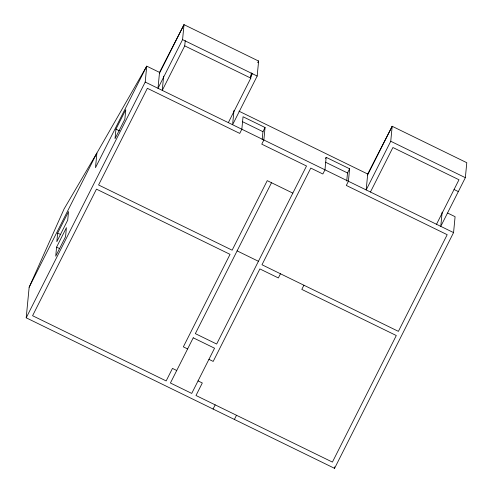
<?xml version="1.0" encoding="UTF-8"?>
<svg xmlns="http://www.w3.org/2000/svg" width="493" height="493" viewBox="0 0 493 493"><rect width="100%" height="100%" fill="white"/><g stroke="black" fill="none" stroke-linecap="round" stroke-linejoin="round"><path stroke-width="0.74" d="M447.693 213.081L455.094 216.692L453.566 232.604L334.568 468.35L26.209 317.806L29.155 287.24L64.108 208.903L96.899 153.021L146.741 66.148L159.529 72.397L158 88.302L182.57 39.619L184.012 24.65L258.615 61.07L257.173 76.045L232.597 124.723L233.972 110.5M57.663 233.103L56.831 241.675L67.714 220.118L68.539 211.54L57.663 233.103L60.707 234.588M56.59 247.141L55.721 256.187L65.551 236.714L66.419 227.667L56.59 247.141L59.635 248.626M115.96 129.148L115.042 138.662L124.871 119.189L125.789 109.674L115.96 129.148L119.614 130.928M26.209 317.806L145.207 82.06L146.741 66.148L95.488 167.682L96.899 153.021L29.155 287.24M163.633 76.162L162.259 90.379L184.727 45.874L185.232 40.636M228.339 122.64L250.801 78.134L251.307 72.896M262.177 139.753L262.96 131.68L265.061 127.508L243.037 116.755L241.835 129.234L239.734 133.406L147.364 88.309L98.575 184.974L232.148 250.185L267.249 180.648L292.83 193.133M265.061 127.508L263.86 139.987L261.758 144.159L306.517 166.012L216.655 344.04L195.339 333.632L271.514 182.724M326.169 157.341L324.967 169.814L322.86 173.992L310.781 168.095L261.986 264.753L398.406 331.358L447.194 234.693L346.308 185.436L348.409 181.264L349.611 168.791L326.169 157.341L325.565 158.53M346.727 181.036L347.51 172.963L349.611 168.791M334.568 468.35L334.716 466.822M367.618 174.966L392.188 126.282L367.704 174.029L366.176 189.934L390.746 141.257L392.188 126.282L466.791 162.708L465.349 177.677L440.779 226.355L442.147 212.138M159.442 73.328L184.012 24.65L159.529 72.397M250.654 76.84L252.385 73.414M280.462 273.775L278.354 277.947L259.879 268.931L213.192 361.418L208.933 359.342M213.068 409.036L215.176 404.864M234.385 419.438L236.492 415.266M303.91 285.219L301.802 289.397L396.298 335.53L332.411 462.095L195.992 395.497L202.315 382.981L198.05 380.898M370.44 192.017L392.903 147.512L458.977 179.766L436.515 224.278M250.567 76.76L251.966 74.03M182.57 39.619L257.173 76.045M390.746 141.257L465.349 177.677M184.727 45.874L250.801 78.134M454.065 189.503L458.33 191.586M238.976 111.184L367.704 174.029M242.309 121.598L262.96 131.68M325.442 162.185L347.51 172.963M145.207 82.06L453.566 232.604M237.115 250.875L258.424 261.284M187.617 348.933L183.353 346.85L230.04 254.357L96.468 189.146L32.581 315.717L166.153 380.929L172.47 368.407L176.734 370.49M258.615 61.07L257.919 62.445L258.615 61.07M193.231 337.804L170.418 383.006L191.734 393.414L214.547 348.212L193.231 337.804"/></g></svg>
